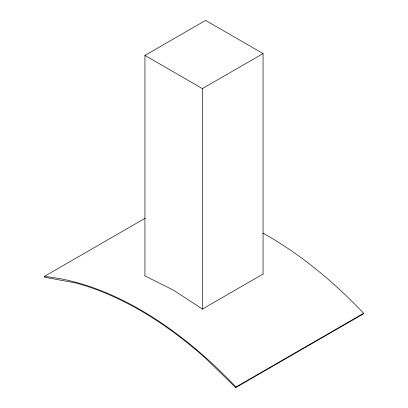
<?xml version="1.0" encoding="UTF-8"?>
<svg xmlns="http://www.w3.org/2000/svg" width="408" height="408" viewBox="0 0 408 408"><rect width="100%" height="100%" fill="white"/><g stroke="black" fill="none" stroke-linecap="round" stroke-linejoin="round"><path stroke-width="0.61" d="M235.722 387.6L235.926 387.024L363.635 313.288L363.431 313.869L235.722 387.6L204.933 357.689A352.186 203.337 60 0 0 75.358 282.877L44.569 277.241L44.365 276.425L145.1 218.265M144.937 275.986L144.937 55.422L205.596 20.4L263.063 53.581L263.063 274.14M144.937 55.422L202.404 88.602L263.063 53.581M263.063 274.038L202.404 309.065L173.67 290.287L144.932 275.885M202.404 88.602L202.404 309.167M262.767 233.039A352.532 203.536 60 0 1 363.63 313.303M44.37 276.451A352.532 203.536 60 0 1 235.921 387.039"/></g></svg>
